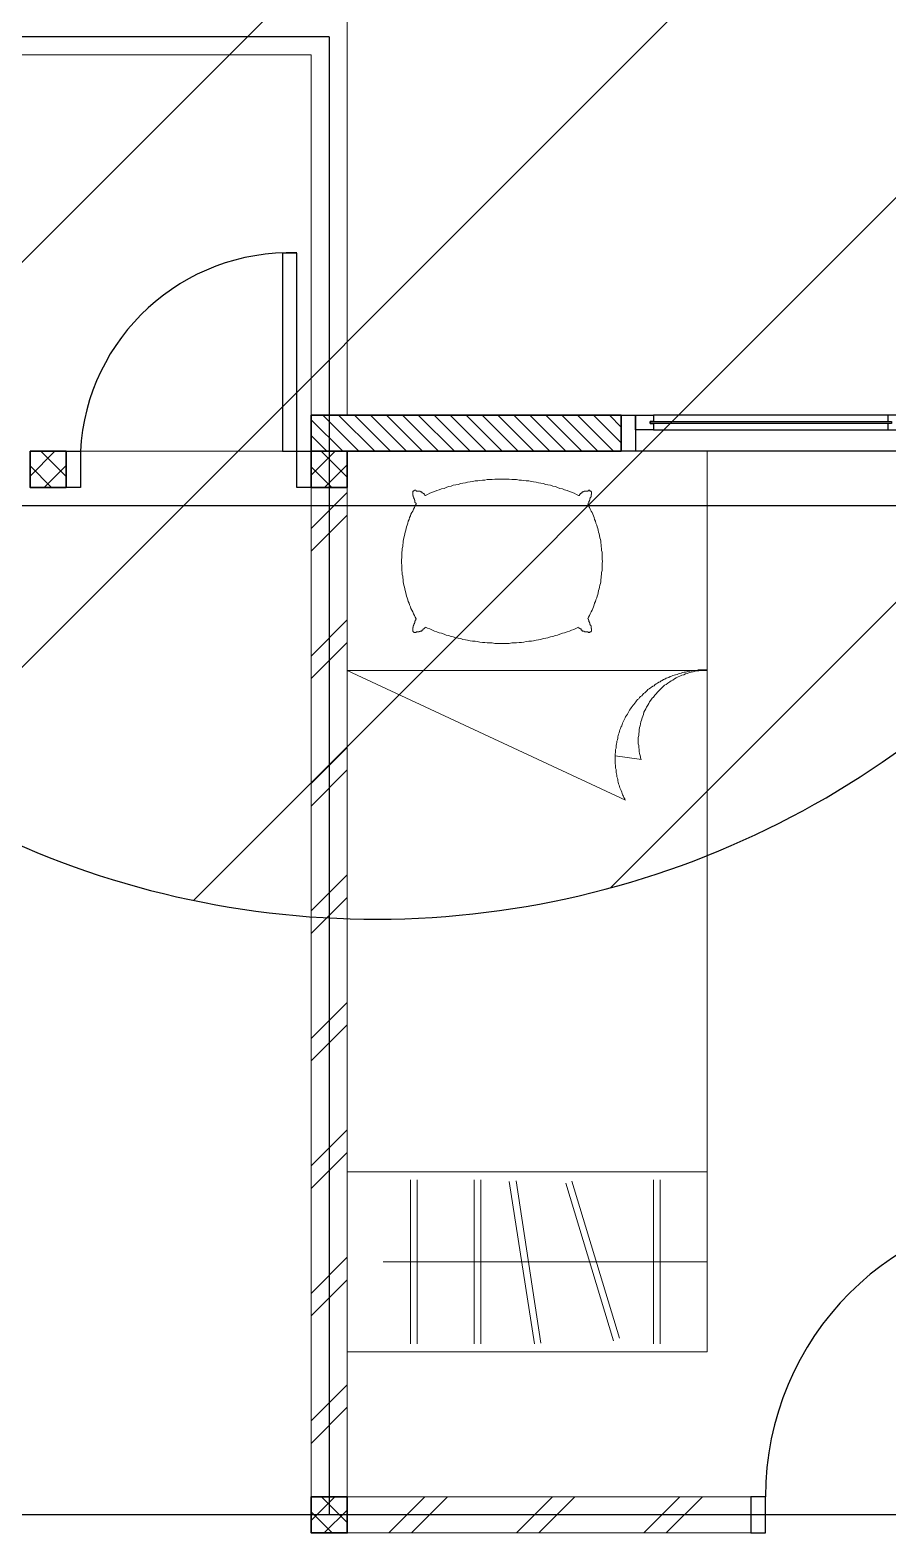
# Model space of a CAD drawing. Header units: millimetres. Extents: x -324 to 75, y -297 to 74.
# Drawn here: x -51.456 to -49.076, y 10.596 to 14.764 of the extents above; entities that cross this region are included whole.
import ezdxf

# ---------------------------------------------------------------- set-up
doc = ezdxf.new("R2010")
doc.units = ezdxf.units.MM
doc.layers.get('defpoints').update_dxf_attribs({"color": 1})
for name, color, linetype, lineweight in [('ars', 11, 'Continuous', 0), ('KOL', 1, 'Continuous', 30), ('KOLOM', 4, 'Continuous', 9), ('lan', 7, 'Continuous', 15), ('tem', 5, 'Continuous', 20)]:
    doc.layers.add(name, color=color, linetype=linetype, lineweight=lineweight)
doc.layers.add('as', color=1, linetype='Continuous', plot=False)
doc.layers.add('Kusen', color=30, linetype='Continuous')

# ---------------------------------------------------------------- blocks, each defined once
blk = doc.blocks.new('T. J2')
at = {"layer": 'Kusen'}
for p, q in [((-0.3692, 0.1), (0.2808, 0.1)), ((0.2808, 0.06), (-0.3692, 0.06)), ((-0.4192, 0), (0.3308, 0))]:
    blk.add_line(p, q, dxfattribs=at)
for points in [[(-0.4592, 0), (-0.4192, 0), (-0.4192, 0.1), (-0.4592, 0.1)], [(0.3308, 0), (0.3708, 0), (0.3708, 0.1), (0.3308, 0.1)]]:
    blk.add_lwpolyline(points, close=True, dxfattribs=at)
for points in [[(-0.3692, 0.0775), (-0.3692, 0.06), (-0.4192, 0.06), (-0.4192, 0.1), (-0.3692, 0.1), (-0.3692, 0.0825), (-0.3792, 0.0825), (-0.3792, 0.0775), (-0.3692, 0.0775)], [(0.2808, 0.0775), (0.2808, 0.06), (0.3308, 0.06), (0.3308, 0.1), (0.2808, 0.1), (0.2808, 0.0825), (0.2908, 0.0825), (0.2908, 0.0775), (0.2808, 0.0775)]]:
    blk.add_lwpolyline(points, dxfattribs=at)
at = {"layer": 'Kusen', "color": 141}
blk.add_lwpolyline([(-0.3792, 0.0775), (0.2908, 0.0775), (0.2908, 0.0825), (-0.3792, 0.0825)], close=True, dxfattribs=at)
blk = doc.blocks.new('K 10.10')
at = {"layer": 'ars'}
h = blk.add_hatch(dxfattribs=at)
h.set_pattern_fill('_USER', color=256, scale=0.05, angle=45, double=1, pattern_type=0)
h.set_pattern_definition([(45, (0, 0), (-0.035355339, 0.035355339), []), (135, (0, 0), (-0.035355339, -0.035355339), [])])
h.paths.add_polyline_path([(1560.5383, 1380.4069), (1560.6383, 1380.4069), (1560.6383, 1380.5069), (1560.5383, 1380.5069)])
at = {"layer": 'KOL'}
blk.add_lwpolyline([(1560.5383, 1380.4069), (1560.6383, 1380.4069), (1560.6383, 1380.5069), (1560.5383, 1380.5069)], close=True, dxfattribs=at)
blk = doc.blocks.new('P.60')
at = {"layer": 'Kusen'}
for points in [[(1472.8348, 997.5354), (1472.8748, 997.5354), (1472.8748, 997.4354), (1472.8348, 997.4354)], [(1473.4748, 997.5354), (1473.5148, 997.5354), (1473.5148, 997.4354), (1473.4748, 997.4354)], [(1472.8748, 996.8854), (1472.9148, 996.8854), (1472.9148, 997.4354), (1472.8748, 997.4354)]]:
    blk.add_lwpolyline(points, close=True, dxfattribs=at)
blk.add_arc((1472.8948, 997.4658), 0.5808, 268.0266, 356.9943, dxfattribs=at)
blk = doc.blocks.new('P.80')
at = {"layer": 'Kusen'}
for points in [[(-69.8094, -74.8368), (-69.7694, -74.8368), (-69.7694, -74.0368), (-69.8094, -74.0368)], [(-70.6094, -74.9368), (-70.5694, -74.9368), (-70.5694, -74.8368), (-70.6094, -74.8368)], [(-69.7694, -74.9368), (-69.7294, -74.9368), (-69.7294, -74.8368), (-69.7694, -74.8368)]]:
    blk.add_lwpolyline(points, close=True, dxfattribs=at)
blk.add_arc((-69.7694, -74.8368), 0.8, 90, 180, dxfattribs=at)
blk = doc.blocks.new('BED2')
blk.add_lwpolyline([(-0.4994, 1.9988), (0.4994, 1.9988), (0.4994, 0), (-0.4994, 0)], close=True)
for points in [[(0.4994, 1.9988), (0.4994, 0)], [(0.2827, 1.8765), (0.2766, 1.8789), (0.2706, 1.8826), (0.2633, 1.885), (0.2573, 1.8874), (0.2512, 1.8898), (0.2439, 1.8923), (0.2379, 1.8947), (0.2306, 1.8959), (0.2246, 1.8983), (0.2185, 1.9007), (0.2113, 1.9019), (0.2052, 1.9044), (0.1979, 1.9056), (0.1919, 1.9068), (0.1846, 1.9092), (0.1786, 1.9104), (0.1713, 1.9116), (0.1653, 1.9128), (0.158, 1.914), (0.1519, 1.9153), (0.1447, 1.9165), (0.1374, 1.9165), (0.1314, 1.9177), (0.1241, 1.9189), (0.118, 1.9189), (0.1108, 1.9201), (0.1047, 1.9201), (0.0975, 1.9201), (0.0902, 1.9213), (0.0841, 1.9213), (0.0769, 1.9213), (0.0708, 1.9213), (0.0636, 1.9213), (0.0563, 1.9213), (0.0502, 1.9213), (0.043, 1.9201), (0.0369, 1.9201), (0.0297, 1.9201), (0.0224, 1.9189), (0.0163, 1.9189), (0.0091, 1.9177), (0.003, 1.9165), (-0.0042, 1.9165), (-0.0115, 1.9153), (-0.0176, 1.914), (-0.0248, 1.9128), (-0.0309, 1.9116), (-0.0381, 1.9104), (-0.0442, 1.9092), (-0.0515, 1.9068), (-0.0575, 1.9056), (-0.0648, 1.9044), (-0.0708, 1.9019), (-0.0781, 1.9007), (-0.0841, 1.8983), (-0.0902, 1.8959), (-0.0975, 1.8947), (-0.1035, 1.8923), (-0.1108, 1.8898), (-0.1168, 1.8874), (-0.1229, 1.885), (-0.1301, 1.8826), (-0.1362, 1.8789), (-0.1423, 1.8765)], [(-0.1435, 1.8765), (-0.1435, 1.8765), (-0.1435, 1.8765), (-0.1447, 1.8765), (-0.1447, 1.8777), (-0.1447, 1.8789), (-0.1471, 1.8789), (-0.1471, 1.8814), (-0.1495, 1.8814), (-0.1495, 1.8826), (-0.1495, 1.8826), (-0.1495, 1.8838), (-0.1519, 1.8838), (-0.1519, 1.8862), (-0.1556, 1.8862), (-0.1556, 1.8874), (-0.158, 1.8874), (-0.158, 1.8886), (-0.1592, 1.8886), (-0.1592, 1.8886), (-0.1689, 1.8886), (-0.1689, 1.8898), (-0.1701, 1.8898), (-0.1701, 1.891), (-0.1737, 1.891), (-0.1737, 1.8898), (-0.1737, 1.8898), (-0.1737, 1.8886), (-0.1774, 1.8886), (-0.1774, 1.8886), (-0.1774, 1.8886), (-0.1774, 1.8862), (-0.1786, 1.8862), (-0.1786, 1.8789), (-0.1774, 1.8789), (-0.1774, 1.8765), (-0.1774, 1.8765), (-0.1774, 1.8729), (-0.1762, 1.8729), (-0.1762, 1.8705), (-0.1749, 1.8705), (-0.1749, 1.868), (-0.1737, 1.868), (-0.1737, 1.8668), (-0.1737, 1.8668), (-0.1737, 1.8632), (-0.1725, 1.8632), (-0.1725, 1.8608), (-0.1713, 1.8608), (-0.1713, 1.8571), (-0.1713, 1.8571), (-0.1713, 1.8559), (-0.1701, 1.8559), (-0.1701, 1.8547), (-0.1689, 1.8547), (-0.1689, 1.8523), (-0.1677, 1.8523)], [(0.3081, 1.8523), (0.3081, 1.8523), (0.3081, 1.8547), (0.3093, 1.8547), (0.3093, 1.8559), (0.3105, 1.8559), (0.3105, 1.8571), (0.3117, 1.8571), (0.3117, 1.8608), (0.3117, 1.8608), (0.3117, 1.8632), (0.313, 1.8632), (0.313, 1.8668), (0.3142, 1.8668), (0.3142, 1.868), (0.3142, 1.868), (0.3142, 1.8705), (0.3154, 1.8705), (0.3154, 1.8729), (0.3166, 1.8729), (0.3166, 1.8765), (0.3178, 1.8765), (0.3178, 1.8789), (0.3178, 1.8789), (0.3178, 1.8862), (0.3178, 1.8862), (0.3178, 1.8886), (0.3166, 1.8886), (0.3166, 1.8886), (0.3142, 1.8886), (0.3142, 1.8898), (0.313, 1.8898), (0.313, 1.891), (0.3093, 1.891), (0.3093, 1.8898), (0.3081, 1.8898), (0.3081, 1.8886), (0.2996, 1.8886), (0.2996, 1.8886), (0.2972, 1.8886), (0.2972, 1.8874), (0.296, 1.8874), (0.296, 1.8862), (0.2924, 1.8862), (0.2924, 1.8838), (0.29, 1.8838), (0.29, 1.8826), (0.2887, 1.8826), (0.2887, 1.8814), (0.2863, 1.8814), (0.2863, 1.8789), (0.2851, 1.8789), (0.2851, 1.8777), (0.2839, 1.8777), (0.2839, 1.8765), (0.2839, 1.8765), (0.2839, 1.8765), (0.2827, 1.8765)], [(-0.1677, 1.8523), (-0.1701, 1.8475), (-0.1725, 1.8426), (-0.1749, 1.8378), (-0.1774, 1.8329), (-0.1798, 1.8293), (-0.1822, 1.8245), (-0.1834, 1.8196), (-0.1858, 1.8148), (-0.187, 1.8099), (-0.1895, 1.8051), (-0.1907, 1.799), (-0.1931, 1.7942), (-0.1943, 1.7893), (-0.1955, 1.7845), (-0.1967, 1.7797), (-0.1979, 1.7748), (-0.1992, 1.77), (-0.2004, 1.7651), (-0.2016, 1.7591), (-0.2028, 1.7542), (-0.204, 1.7494), (-0.204, 1.7446), (-0.2052, 1.7397), (-0.2052, 1.7349), (-0.2064, 1.7288), (-0.2064, 1.724), (-0.2076, 1.7191), (-0.2076, 1.7143), (-0.2076, 1.7082), (-0.2076, 1.7034), (-0.2076, 1.6985), (-0.2088, 1.6937), (-0.2076, 1.6877), (-0.2076, 1.6828), (-0.2076, 1.678), (-0.2076, 1.6731), (-0.2076, 1.6683), (-0.2064, 1.6622), (-0.2064, 1.6574), (-0.2052, 1.6525), (-0.2052, 1.6477), (-0.204, 1.6429), (-0.204, 1.6368), (-0.2028, 1.632), (-0.2016, 1.6271), (-0.2004, 1.6223), (-0.1992, 1.6174), (-0.1979, 1.6126), (-0.1967, 1.6065), (-0.1955, 1.6017), (-0.1943, 1.5969), (-0.1931, 1.592), (-0.1907, 1.5872), (-0.1895, 1.5823), (-0.187, 1.5775), (-0.1858, 1.5726), (-0.1834, 1.5678), (-0.1822, 1.563), (-0.1798, 1.5581), (-0.1774, 1.5533), (-0.1749, 1.5484), (-0.1725, 1.5436), (-0.1701, 1.5387), (-0.1677, 1.5339)], [(0.3081, 1.5339), (0.3105, 1.5387), (0.313, 1.5436), (0.3154, 1.5484), (0.3178, 1.5533), (0.3202, 1.5581), (0.3226, 1.563), (0.3238, 1.5678), (0.3263, 1.5726), (0.3275, 1.5775), (0.3299, 1.5823), (0.3311, 1.5872), (0.3335, 1.592), (0.3347, 1.5969), (0.336, 1.6017), (0.3372, 1.6065), (0.3384, 1.6126), (0.3396, 1.6174), (0.3408, 1.6223), (0.342, 1.6271), (0.3432, 1.632), (0.3444, 1.6368), (0.3444, 1.6429), (0.3456, 1.6477), (0.3456, 1.6525), (0.3469, 1.6574), (0.3469, 1.6622), (0.3481, 1.6683), (0.3481, 1.6731), (0.3481, 1.678), (0.3481, 1.6828), (0.3493, 1.6889), (0.3493, 1.6937), (0.3493, 1.6985), (0.3481, 1.7034), (0.3481, 1.7082), (0.3481, 1.7143), (0.3481, 1.7191), (0.3469, 1.724), (0.3469, 1.7288), (0.3456, 1.7349), (0.3456, 1.7397), (0.3444, 1.7446), (0.3444, 1.7494), (0.3432, 1.7542), (0.342, 1.7591), (0.3408, 1.7651), (0.3396, 1.77), (0.3384, 1.7748), (0.3372, 1.7797), (0.336, 1.7845), (0.3347, 1.7893), (0.3335, 1.7942), (0.3311, 1.799), (0.3299, 1.8051), (0.3275, 1.8099), (0.3263, 1.8148), (0.3238, 1.8196), (0.3226, 1.8245), (0.3202, 1.8293), (0.3178, 1.8329), (0.3154, 1.8378), (0.313, 1.8426), (0.3105, 1.8475), (0.3081, 1.8523)], [(-0.1677, 1.5339), (-0.1689, 1.5339), (-0.1689, 1.5327), (-0.1701, 1.5327), (-0.1701, 1.5303), (-0.1713, 1.5303), (-0.1713, 1.5278), (-0.1713, 1.5278), (-0.1713, 1.5254), (-0.1725, 1.5254), (-0.1725, 1.523), (-0.1737, 1.523), (-0.1737, 1.5206), (-0.1737, 1.5206), (-0.1737, 1.5182), (-0.1749, 1.5182), (-0.1749, 1.5169), (-0.1762, 1.5169), (-0.1762, 1.5145), (-0.1774, 1.5145), (-0.1774, 1.5097), (-0.1774, 1.5097), (-0.1774, 1.5073), (-0.1786, 1.5073), (-0.1786, 1.5), (-0.1774, 1.5), (-0.1774, 1.4988), (-0.1774, 1.4988), (-0.1774, 1.4976), (-0.1737, 1.4976), (-0.1737, 1.4964), (-0.1737, 1.4964), (-0.1737, 1.4964), (-0.1701, 1.4964), (-0.1701, 1.4964), (-0.1689, 1.4964), (-0.1689, 1.4976), (-0.1592, 1.4976), (-0.1592, 1.4988), (-0.158, 1.4988), (-0.158, 1.5), (-0.1556, 1.5), (-0.1556, 1.5), (-0.1519, 1.5), (-0.1519, 1.5024), (-0.1495, 1.5024), (-0.1495, 1.5048), (-0.1495, 1.5048), (-0.1495, 1.5061), (-0.1471, 1.5061), (-0.1471, 1.5073), (-0.1447, 1.5073), (-0.1447, 1.5085), (-0.1447, 1.5085), (-0.1435, 1.5085), (-0.1435, 1.5097), (-0.1435, 1.5097)], [(-0.1423, 1.5109), (-0.1362, 1.5085), (-0.1289, 1.5048), (-0.1229, 1.5024), (-0.1168, 1.5), (-0.1108, 1.4976), (-0.1035, 1.4952), (-0.0975, 1.4939), (-0.0902, 1.4915), (-0.0841, 1.4891), (-0.0781, 1.4879), (-0.0708, 1.4855), (-0.0648, 1.4843), (-0.0575, 1.4818), (-0.0515, 1.4806), (-0.0442, 1.4794), (-0.0381, 1.477), (-0.0309, 1.4758), (-0.0248, 1.4746), (-0.0176, 1.4734), (-0.0115, 1.4722), (-0.0042, 1.4722), (0.003, 1.4709), (0.0091, 1.4697), (0.0163, 1.4685), (0.0224, 1.4685), (0.0297, 1.4673), (0.0369, 1.4673), (0.043, 1.4673), (0.0502, 1.4661), (0.0563, 1.4661), (0.0636, 1.4661), (0.0708, 1.4661), (0.0769, 1.4661), (0.0841, 1.4661), (0.0902, 1.4661), (0.0975, 1.4673), (0.1047, 1.4673), (0.1108, 1.4673), (0.118, 1.4685), (0.1241, 1.4685), (0.1314, 1.4697), (0.1386, 1.4709), (0.1447, 1.4722), (0.1519, 1.4722), (0.158, 1.4734), (0.1653, 1.4746), (0.1713, 1.4758), (0.1786, 1.477), (0.1846, 1.4794), (0.1919, 1.4806), (0.1979, 1.4818), (0.2052, 1.4843), (0.2113, 1.4855), (0.2185, 1.4879), (0.2246, 1.4891), (0.2306, 1.4915), (0.2379, 1.4939), (0.2439, 1.4952), (0.2512, 1.4976), (0.2573, 1.5), (0.2633, 1.5024), (0.2706, 1.5061), (0.2766, 1.5085), (0.2827, 1.5109)], [(0.2827, 1.5097), (0.2839, 1.5097)], [(0.2839, 1.5097), (0.2839, 1.5085), (0.2839, 1.5085), (0.2839, 1.5085), (0.2851, 1.5085), (0.2851, 1.5073), (0.2863, 1.5073), (0.2863, 1.5061), (0.2887, 1.5061), (0.2887, 1.5048), (0.29, 1.5048), (0.29, 1.5024), (0.2924, 1.5024), (0.2924, 1.5), (0.296, 1.5), (0.296, 1.5), (0.2972, 1.5), (0.2972, 1.4988), (0.2996, 1.4988), (0.2996, 1.4976), (0.3081, 1.4976), (0.3081, 1.4964), (0.3093, 1.4964), (0.3093, 1.4964), (0.313, 1.4964), (0.313, 1.4964), (0.3142, 1.4964), (0.3142, 1.4976), (0.3166, 1.4976), (0.3166, 1.4988), (0.3178, 1.4988), (0.3178, 1.5), (0.3178, 1.5), (0.3178, 1.5073), (0.3178, 1.5073), (0.3178, 1.5097), (0.3166, 1.5097), (0.3166, 1.5145), (0.3154, 1.5145), (0.3154, 1.5169), (0.3142, 1.5169), (0.3142, 1.5182), (0.3142, 1.5182), (0.3142, 1.5206), (0.313, 1.5206), (0.313, 1.523), (0.3117, 1.523), (0.3117, 1.5254), (0.3117, 1.5254), (0.3117, 1.5278), (0.3105, 1.5278), (0.3105, 1.5303), (0.3093, 1.5303), (0.3093, 1.5327), (0.3081, 1.5327), (0.3081, 1.5339), (0.3081, 1.5339)], [(-0.3154, 1.1441), (-0.3142, 1.1501), (-0.313, 1.155), (-0.3117, 1.161), (-0.3105, 1.1659), (-0.3105, 1.1719), (-0.3093, 1.1768), (-0.3093, 1.1828), (-0.3081, 1.1877), (-0.3081, 1.1937), (-0.3081, 1.1998), (-0.3081, 1.2046), (-0.3093, 1.2107), (-0.3093, 1.2155), (-0.3105, 1.2215), (-0.3105, 1.2264), (-0.3117, 1.2324), (-0.313, 1.2373), (-0.3142, 1.2433), (-0.3154, 1.2482), (-0.3166, 1.253), (-0.319, 1.2591), (-0.3202, 1.2639), (-0.3226, 1.2688), (-0.3238, 1.2748), (-0.3263, 1.2797), (-0.3287, 1.2845), (-0.3311, 1.2893), (-0.3347, 1.2942), (-0.3372, 1.299), (-0.3396, 1.3039), (-0.3432, 1.3087), (-0.3469, 1.3136), (-0.3505, 1.3172), (-0.3541, 1.322), (-0.3577, 1.3257), (-0.3614, 1.3305), (-0.365, 1.3341), (-0.3686, 1.3378), (-0.3735, 1.3426), (-0.3771, 1.3462), (-0.3808, 1.3499), (-0.3856, 1.3523), (-0.3904, 1.3559), (-0.3953, 1.3596), (-0.3989, 1.362), (-0.4038, 1.3644), (-0.4086, 1.368), (-0.4134, 1.3705), (-0.4183, 1.3729), (-0.4231, 1.3753), (-0.4292, 1.3777), (-0.434, 1.3789), (-0.4389, 1.3814), (-0.4437, 1.3826), (-0.4498, 1.385), (-0.4546, 1.3862), (-0.4607, 1.3874), (-0.4655, 1.3886), (-0.4715, 1.3898), (-0.4764, 1.3898), (-0.4824, 1.391), (-0.4873, 1.391), (-0.4933, 1.3923), (-0.4994, 1.3923)], [(-0.2718, 1.0315), (-0.2706, 1.0351), (-0.2682, 1.0387), (-0.2669, 1.0424), (-0.2645, 1.046), (-0.2633, 1.0496), (-0.2621, 1.0533), (-0.2609, 1.0581), (-0.2585, 1.0617), (-0.2573, 1.0654), (-0.2561, 1.069), (-0.2548, 1.0726), (-0.2536, 1.0763), (-0.2524, 1.0811), (-0.2512, 1.0847), (-0.2512, 1.0884), (-0.25, 1.092), (-0.2488, 1.0956), (-0.2488, 1.1005), (-0.2476, 1.1041), (-0.2464, 1.1077), (-0.2464, 1.1114), (-0.2464, 1.1162), (-0.2452, 1.1199), (-0.2452, 1.1235), (-0.2452, 1.1283), (-0.2439, 1.132), (-0.2439, 1.1356), (-0.2439, 1.1392), (-0.2439, 1.1441), (-0.2439, 1.1477), (-0.2439, 1.1513), (-0.2439, 1.1562), (-0.2439, 1.1598), (-0.2452, 1.1634), (-0.2452, 1.1671), (-0.2452, 1.1719), (-0.2464, 1.1755), (-0.2464, 1.1792), (-0.2464, 1.1828), (-0.2476, 1.1877), (-0.2488, 1.1913), (-0.2488, 1.1949), (-0.25, 1.1985), (-0.2512, 1.2034), (-0.2512, 1.207), (-0.2524, 1.2107), (-0.2536, 1.2143), (-0.2548, 1.2179), (-0.2561, 1.2228), (-0.2573, 1.2264), (-0.2585, 1.23), (-0.2597, 1.2337), (-0.2621, 1.2373), (-0.2633, 1.2409), (-0.2645, 1.2446), (-0.2657, 1.2482), (-0.2682, 1.2518), (-0.2694, 1.2554), (-0.2718, 1.2591), (-0.273, 1.2627), (-0.2754, 1.2663), (-0.2778, 1.27), (-0.2803, 1.2736), (-0.2815, 1.2772), (-0.2839, 1.2809), (-0.2863, 1.2845), (-0.2887, 1.2869), (-0.2912, 1.2906), (-0.2936, 1.2942), (-0.296, 1.2966), (-0.2984, 1.3002), (-0.3008, 1.3039), (-0.3033, 1.3063), (-0.3057, 1.3099), (-0.3093, 1.3123), (-0.3117, 1.316), (-0.3142, 1.3184), (-0.3178, 1.3208), (-0.3202, 1.3245), (-0.3226, 1.3269), (-0.3263, 1.3293), (-0.3287, 1.3317), (-0.3323, 1.3354), (-0.3347, 1.3378), (-0.3384, 1.3402), (-0.342, 1.3426), (-0.3444, 1.345), (-0.3481, 1.3475), (-0.3517, 1.3487), (-0.3541, 1.3511), (-0.3577, 1.3535), (-0.3614, 1.3559), (-0.365, 1.3584), (-0.3686, 1.3596), (-0.3711, 1.362), (-0.3747, 1.3632), (-0.3783, 1.3656), (-0.382, 1.3668), (-0.3856, 1.3692), (-0.3892, 1.3705), (-0.3929, 1.3717), (-0.3965, 1.3741), (-0.4001, 1.3753), (-0.4038, 1.3765), (-0.4074, 1.3777), (-0.411, 1.3789), (-0.4159, 1.3801), (-0.4195, 1.3814), (-0.4231, 1.3826), (-0.4268, 1.3838), (-0.4304, 1.385), (-0.4352, 1.3862), (-0.4389, 1.3862), (-0.4425, 1.3874), (-0.4461, 1.3886), (-0.451, 1.3886), (-0.4546, 1.3898), (-0.4582, 1.3898), (-0.4619, 1.391), (-0.4667, 1.391), (-0.4703, 1.391), (-0.474, 1.3923), (-0.4788, 1.3923), (-0.4824, 1.3923), (-0.4873, 1.3923), (-0.4909, 1.3923), (-0.4946, 1.3923), (-0.4994, 1.3923)], [(-0.4994, 1.391), (0.4994, 1.391)], [(0.4994, 1.391), (-0.273, 1.0315)], [(-0.2439, 1.1538), (-0.3166, 1.1441)], [(-0.4994, 0), (0.4994, 0)], [(0.4994, -0.4988), (-0.4994, -0.4988), (-0.4994, 0), (0.4994, 0), (0.4994, -0.4988)], [(-0.3686, -0.0218), (-0.3686, -0.477)], [(-0.3505, -0.477), (-0.3505, -0.0218)], [(-0.1241, -0.0254), (-0.2561, -0.4613)], [(-0.2391, -0.4685), (-0.1071, -0.0315)], [(0.0309, -0.0242), (-0.0381, -0.4746)], [(-0.02, -0.477), (0.0502, -0.0266)], [(0.1289, -0.0218), (0.1289, -0.477)], [(0.1471, -0.477), (0.1471, -0.0218)], [(0.3057, -0.0218), (0.3057, -0.477)], [(0.3238, -0.477), (0.3238, -0.0218)], [(0.4001, -0.2494), (-0.4994, -0.2494)]]:
    blk.add_lwpolyline(points)
blk = doc.blocks.new('A-2')
at = {"layer": 'ars'}
h = blk.add_hatch(dxfattribs=at)
h.set_pattern_fill('ANSI31', color=256, scale=0.25, angle=180, style=0)
h.set_pattern_definition([(135, (-522.35658, -325.731844), (0.0220970869, 0.0220970869), [])])
h.paths.add_polyline_path([(33.7772, 14.3677), (32.9172, 14.3677), (32.9172, 14.4677), (33.7772, 14.4677)])
h = blk.add_hatch(dxfattribs=at)
h.set_pattern_fill('TEMBOK', color=256, scale=0.25)
h.set_pattern_definition([(45, (2.19994, 0.1431), (-0.1767767, 0.1767767), []), (45, (2.26244, 0.1431), (-0.1767767, 0.1767767), [])])
h.paths.add_polyline_path([(32.9172, 11.4677), (33.0172, 11.4677), (33.0172, 14.2677), (32.9172, 14.2677)])
h = blk.add_hatch(dxfattribs=at)
h.set_pattern_fill('TEMBOK', color=256, scale=0.25)
h.set_pattern_definition([(45, (3.07994, 0.1431), (-0.1767767, 0.1767767), []), (45, (3.14244, 0.1431), (-0.1767767, 0.1767767), [])])
h.paths.add_polyline_path([(34.1372, 11.3677), (33.0172, 11.3677), (33.0172, 11.4677), (34.1372, 11.4677)])
at = {"layer": 'as'}
for p, q in [((32.9672, 15.5177), (31.3672, 15.5177)), ((32.9672, 15.5177), (32.9672, 11.4177)), ((-36.8328, 14.2177), (37.5672, 14.2177)), ((37.5672, 11.4177), (31.3672, 11.4177))]:
    blk.add_line(p, q, dxfattribs=at)
at = {"layer": 'KOL'}
blk.add_lwpolyline([(33.7772, 14.3677), (32.9172, 14.3677), (32.9172, 14.4677), (33.7772, 14.4677)], close=True, dxfattribs=at)
at = {"layer": 'lan'}
for p, q in [((33.0172, 14.4677), (33.0172, 15.5677)), ((32.9172, 15.4677), (31.4172, 15.4677)), ((32.9172, 14.4677), (32.9172, 15.4677)), ((32.8372, 14.3677), (32.2772, 14.3677))]:
    blk.add_line(p, q, dxfattribs=at)
at = {"layer": 'tem'}
for points in [[(33.0172, 11.4677), (32.9172, 11.4677), (32.9172, 14.2677), (33.0172, 14.2677)], [(33.0172, 11.4677), (34.1372, 11.4677), (34.1372, 11.3677), (33.0172, 11.3677)]]:
    blk.add_lwpolyline(points, close=True, dxfattribs=at)
at = {"layer": 'ars', "xscale": -1}
blk.add_blockref('BED2', (33.5165, 12.369), dxfattribs=at)
at = {"layer": 'KOLOM', "extrusion": (0, 0, -1), "zscale": -1, "rotation": 180}
for p in [(1528.4012, 1394.7746), (1527.6212, 1394.7746), (1527.6212, 1391.8746)]:
    blk.add_blockref('K 10.10', p, dxfattribs=at)
at = {"layer": 'Kusen', "rotation": 180}
blk.add_blockref('P.60', (1505.7519, 1011.8031), dxfattribs=at)
at = {"layer": 'Kusen', "xscale": -1}
blk.add_blockref('T. J2', (34.148, 14.3677), dxfattribs=at)
at = {"layer": 'Kusen'}
blk.add_blockref('P.80', (104.7465, 86.3046), dxfattribs=at)

msp = doc.modelspace()

# ---------------------------------------------------------------- hatches: boundary and pattern name
at = {"layer": 'defpoints'}
h = msp.add_hatch(dxfattribs=at)
h.set_pattern_fill('ANSI31', color=2, scale=0.25, style=0)
h.set_pattern_definition([(45, (47.398, -23.9525), (-0.561266, 0.561266), [])])
edge = h.paths.add_edge_path()
edge.add_arc((-75.606, 17.353), 1.8475, 111.5995, 221.5995)
edge.add_arc((-74.9254, 16.3167), 2.0709, 185.2704, 295.2704)
edge.add_arc((-73.0243, 15.1562), 1.2417, 215, 325)
edge.add_arc((-68.3035, 16.6194), 4.2953, 210.4289, 320.4289)
edge.add_arc((-62.9023, 14.9289), 2.3373, 206.5782, 316.5782)
edge.add_arc((-58.3287, 15.3362), 3.5109, 215, 325)
edge.add_arc((-53.9797, 14.3538), 1.7983, 215, 325)
edge.add_arc((-50.4969, 14.7818), 2.4837, 215.9871, 325.9871)
edge.add_arc((-47.7647, 14.073), 0.9574, 225.2986, 335.2986)
edge.add_arc((-46.4705, 14.3357), 0.7871, 237.3676, 347.3676)
edge.add_arc((-44.8501, 15.335), 1.4487, 233.9595, 343.9595)
edge.add_arc((-43.5804, 15.6324), 0.7084, 279.9695, 389.9695)
edge.add_arc((-43.0752, 17.6341), 1.6514, 273.7659, 383.7659)
edge.add_arc((-44.9973, 17.3059), 3.5743, 16.1419, 126.1419)
edge.add_arc((-49.4974, 18.3086), 3.0448, 38.2225, 148.2225)
edge.add_arc((-54.8916, 17.9473), 3.4253, 35, 145)
edge.add_arc((-61.3239, 17.4772), 4.3681, 33.8774, 143.8774)
edge.add_arc((-70.2256, 15.5585), 7.0047, 39.90604, 149.90604)

# ---------------------------------------------------------------- linework, layer by layer
at = {"layer": 'defpoints', "color": 2}
msp.add_lwpolyline([(-76.2861, 19.0708, 0.520567), (-76.9875, 16.1265, 0.520567), (-74.0414, 14.444, 0.520567), (-72.0072, 14.444, 0.520567), (-64.9926, 13.8832, 0.520567), (-61.2047, 13.3224, 0.520567), (-55.4527, 13.3224, 0.520567), (-52.5066, 13.3224, 0.520567), (-48.4381, 13.3925, 0.520567), (-46.8949, 13.6729, 0.520567), (-45.7024, 14.1636, 0.520567), (-43.4578, 14.9347, 0.520567), (-42.9668, 15.9863, 0.520567), (-41.5638, 18.2997, 0.520567), (-47.1054, 20.1924, 0.520567), (-52.0857, 19.912, 0.520567), (-57.6974, 19.912, 0.520567), (-64.8523, 20.0522, 0.520567)], format="xyb", close=True, dxfattribs=at)

# ---------------------------------------------------------------- block references
msp.add_blockref('A-2', (-83.5933, -0.772))

doc.saveas('drawing.dxf')
